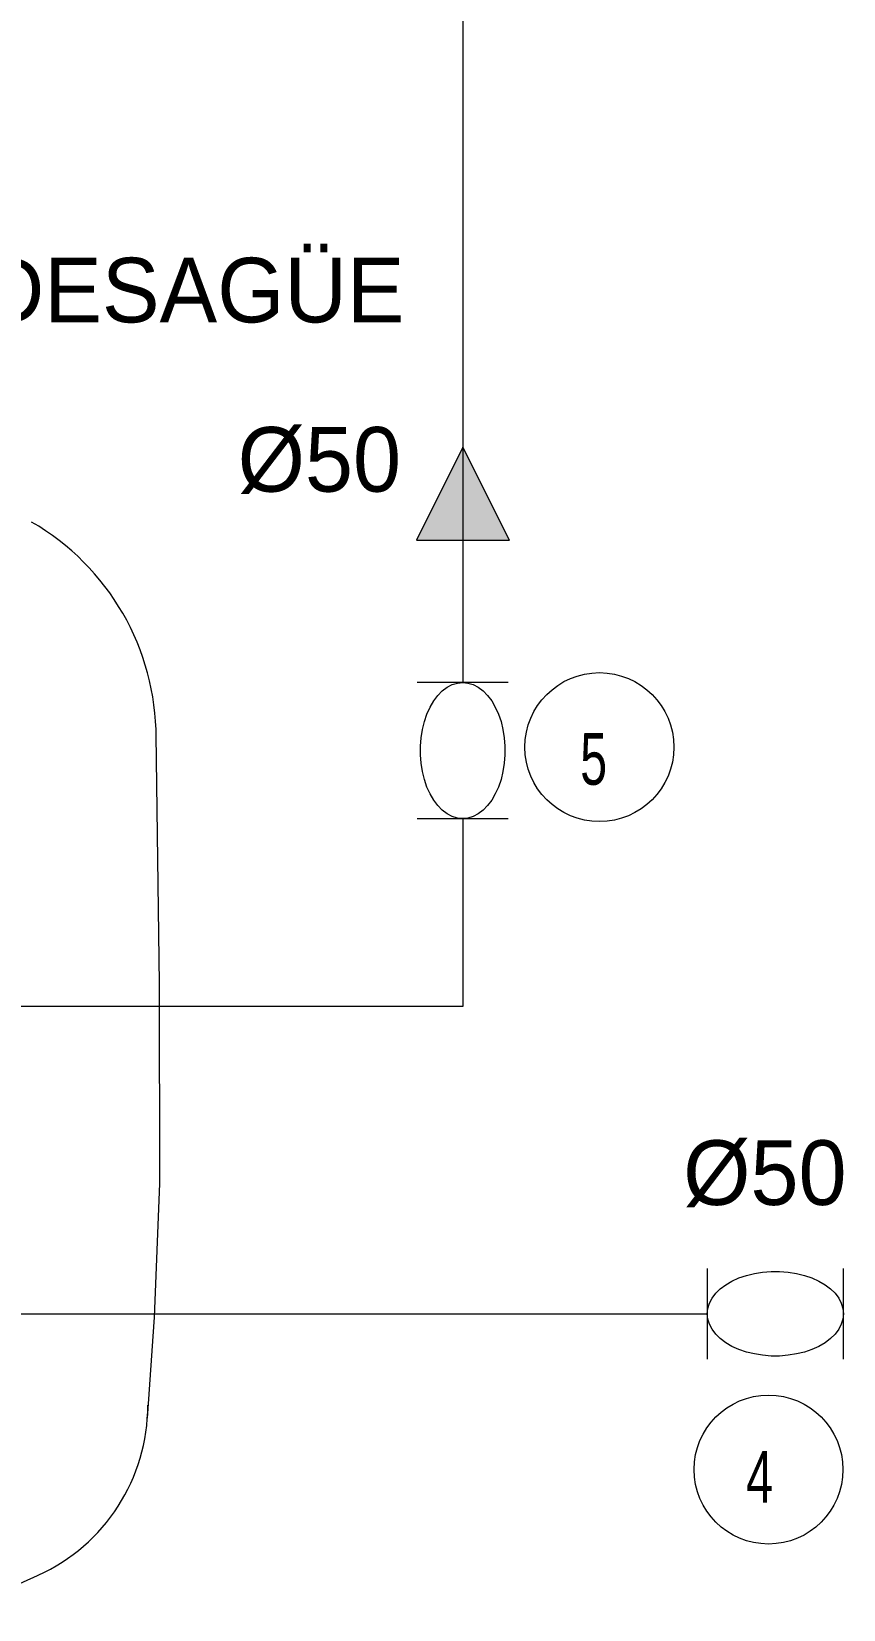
# Model space of a CAD drawing. Header units: millimetres. Extents: x 441156 to 441876, y 4514765 to 4515211.
# Drawn here: x 441287.596 to 441288.921, y 4514772.18 to 4514774.754 of the extents above; entities that cross this region are included whole.
import ezdxf

# ---------------------------------------------------------------- set-up
doc = ezdxf.new("R2010")
doc.units = ezdxf.units.MM
for name, color, linetype, lineweight, true_color in [('05 ESQUEMAS HIDRAULICOS nuevos_dwg _6_', 7, 'Continuous', 18, 0x767676), ('A-DETL', 7, 'Continuous', 50, 0x008000), ('I-FONTANERÍA', 6, 'Continuous', 13, 0xff00ff)]:
    doc.layers.add(name, color=color, linetype=linetype, lineweight=lineweight, true_color=true_color)
for name, color, linetype, lineweight in [('A-DETL-GENF', 7, 'Continuous', 9), ('A-DETL-THIN', 7, 'Continuous', 9), ('G-ANNO-TEXT', 7, 'Continuous', 9)]:
    doc.layers.add(name, color=color, linetype=linetype, lineweight=lineweight)
doc.styles.add('Franklin Gothic Book', font='FRABK.TTF', dxfattribs={"height": 0.225})
doc.styles.add('Franklin Gothic Book_2', font='FRABK.TTF', dxfattribs={"width": 0.7, "height": 0.18})

# ---------------------------------------------------------------- blocks, each defined once
blk = doc.blocks.new('05 ESQUEMAS HIDRAULICOS nuevos_dwg_A$C0F61303F-1107642-01_ARQ_HIDRAULICA PISCINA ADULTOS')
at = {"layer": 'I-FONTANERÍA'}
for p, q in [((2571.6795, 1574.4448), (2571.6795, 1574.1289)), ((2572.1534, 1574.1289), (2572.1534, 1574.4448))]:
    blk.add_line(p, q, dxfattribs=at)
at = {"layer": 'I-FONTANERÍA', "flags": 128}
blk.add_lwpolyline([(2571.6795, 1574.2868), (2571.6814, 1574.3053), (2571.687, 1574.3235), (2571.6962, 1574.3411), (2571.7089, 1574.3579), (2571.7248, 1574.3735), (2571.7438, 1574.3877), (2571.7654, 1574.4004), (2571.7895, 1574.4113), (2571.8156, 1574.4202), (2571.8433, 1574.427), (2571.8721, 1574.4316), (2571.9016, 1574.434), (2571.9313, 1574.434), (2571.9609, 1574.4316), (2571.9897, 1574.427), (2572.0173, 1574.4202), (2572.0434, 1574.4113), (2572.0675, 1574.4004), (2572.0892, 1574.3877), (2572.1081, 1574.3735), (2572.1241, 1574.3579), (2572.1368, 1574.3411), (2572.146, 1574.3235), (2572.1515, 1574.3053), (2572.1534, 1574.2868), (2572.1515, 1574.2684), (2572.146, 1574.2502), (2572.1368, 1574.2326), (2572.1241, 1574.2158), (2572.1081, 1574.2002), (2572.0892, 1574.1859), (2572.0675, 1574.1733), (2572.0434, 1574.1624), (2572.0173, 1574.1535), (2571.9897, 1574.1467), (2571.9609, 1574.1421), (2571.9313, 1574.1397), (2571.9016, 1574.1397), (2571.8721, 1574.1421), (2571.8433, 1574.1467), (2571.8156, 1574.1535), (2571.7895, 1574.1624), (2571.7654, 1574.1733), (2571.7438, 1574.1859), (2571.7248, 1574.2002), (2571.7089, 1574.2158), (2571.6962, 1574.2326), (2571.687, 1574.2502), (2571.6814, 1574.2684)], close=True, dxfattribs=at)
blk = doc.blocks.new('05 ESQUEMAS HIDRAULICOS nuevos_dwg_A$C0F61303F-1107645-01_ARQ_HIDRAULICA PISCINA ADULTOS')
at = {"layer": 'I-FONTANERÍA'}
for p, q in [((2570.9861, 1576.4835), (2570.6702, 1576.4835)), ((2570.6702, 1576.0097), (2570.9861, 1576.0097))]:
    blk.add_line(p, q, dxfattribs=at)
at = {"layer": 'I-FONTANERÍA', "flags": 128}
blk.add_lwpolyline([(2570.8281, 1576.0097), (2570.8097, 1576.0115), (2570.7915, 1576.0171), (2570.7739, 1576.0263), (2570.7571, 1576.039), (2570.7415, 1576.0549), (2570.7272, 1576.0739), (2570.7146, 1576.0956), (2570.7037, 1576.1196), (2570.6948, 1576.1457), (2570.688, 1576.1734), (2570.6834, 1576.2022), (2570.681, 1576.2317), (2570.681, 1576.2615), (2570.6834, 1576.291), (2570.688, 1576.3198), (2570.6948, 1576.3475), (2570.7037, 1576.3735), (2570.7146, 1576.3976), (2570.7272, 1576.4193), (2570.7415, 1576.4383), (2570.7571, 1576.4542), (2570.7739, 1576.4669), (2570.7915, 1576.4761), (2570.8097, 1576.4816), (2570.8281, 1576.4835), (2570.8466, 1576.4816), (2570.8648, 1576.4761), (2570.8824, 1576.4669), (2570.8992, 1576.4542), (2570.9148, 1576.4383), (2570.929, 1576.4193), (2570.9417, 1576.3976), (2570.9526, 1576.3735), (2570.9615, 1576.3475), (2570.9683, 1576.3198), (2570.9729, 1576.291), (2570.9753, 1576.2615), (2570.9753, 1576.2317), (2570.9729, 1576.2022), (2570.9683, 1576.1734), (2570.9615, 1576.1457), (2570.9526, 1576.1196), (2570.9417, 1576.0956), (2570.929, 1576.0739), (2570.9148, 1576.0549), (2570.8992, 1576.039), (2570.8824, 1576.0263), (2570.8648, 1576.0171), (2570.8466, 1576.0115)], close=True, dxfattribs=at)

msp = doc.modelspace()

# ---------------------------------------------------------------- hatches: boundary and pattern name
at = {"layer": 'A-DETL-GENF', "true_color": 0x0000ff}
msp.add_hatch(color=5, dxfattribs=at).paths.add_polyline_path([(441288.29979067, 4514774.07596157), (441288.22385317, 4514773.92408657), (441288.37572817, 4514773.92408657)])

# ---------------------------------------------------------------- linework, layer by layer
at = {"layer": 'A-DETL', "color": 7, "lineweight": 9}
for p, q in [((441288.29989192, 4514778.13958411, 0.0000002), (441288.29989192, 4514773.69205642, 0.0000002)), ((441287.80457206, 4514773.20033991, 0.0000002), (441287.79933835, 4514773.60690186, 0.0000002)), ((441288.29945991, 4514773.46993923, 0.0000002), (441288.29945991, 4514773.16379573, 0.0000002)), ((441287.80518125, 4514772.87493506, 0.0000002), (441287.80457206, 4514773.20033991, 0.0000002)), ((441288.29945991, 4514773.16379573, 0.0000002), (441287.03388353, 4514773.16379573, 0.0000002)), ((441287.79656762, 4514772.65658485, 0.0000002), (441287.80518125, 4514772.87493506, 0.0000002)), ((441286.37396194, 4514772.6623547, 0.0000002), (441288.0733411, 4514772.6623547, 0.0000002)), ((441287.78498991, 4514772.49203254, 0.0000002), (441287.79656762, 4514772.65658485, 0.0000002)), ((441288.0733411, 4514772.6623547, 0.0000002), (441288.6985546, 4514772.6623547, 0.0000002))]:
    msp.add_line(p, q, dxfattribs=at)
for centre in [(441288.52251495, 4514773.58659593, 0.0000002), (441288.79840376, 4514772.40821844, 0.0000002)]:
    msp.add_circle(centre, 0.1215, dxfattribs=at)
for centre, radius, start, end in [((441287.39272672, 4514773.60166751, 0.0000002), 0.40664531, 0, 60.00000003), ((441287.48075803, 4514772.51343794, 0.0000002), 0.30498398, 294.42424392, 0), ((441286.79817482, 4514774.01649339, 0.0000002), 1.95577031, 290.11315861, 294.42424392)]:
    msp.add_arc(centre, radius, start, end, dxfattribs=at)
at = {"layer": 'A-DETL-THIN'}
for p, q in [((441288.29979067, 4514774.07596157, 0.0000002), (441288.22385317, 4514773.92408657, 0.0000002)), ((441288.37572817, 4514773.92408657, 0.0000002), (441288.29979067, 4514774.07596157, 0.0000002)), ((441288.22385317, 4514773.92408657, 0.0000002), (441288.37572817, 4514773.92408657, 0.0000002))]:
    msp.add_line(p, q, dxfattribs=at)

# ---------------------------------------------------------------- block references
at = {"layer": '05 ESQUEMAS HIDRAULICOS nuevos_dwg _6_', "color": 6, "lineweight": 13, "true_color": 0xff00ff, "xscale": 0.46875, "yscale": 0.46875, "zscale": 0.46875}
for name in ['05 ESQUEMAS HIDRAULICOS nuevos_dwg_A$C0F61303F-1107645-01_ARQ_HIDRAULICA PISCINA ADULTOS', '05 ESQUEMAS HIDRAULICOS nuevos_dwg_A$C0F61303F-1107642-01_ARQ_HIDRAULICA PISCINA ADULTOS']:
    msp.add_blockref(name, (440083.22376736, 4514034.71541498, 0.0000002), dxfattribs=at)

# ---------------------------------------------------------------- texts
at = {"layer": 'G-ANNO-TEXT', "attachment_point": 1}
for s, insert, char_height, width, style in [('DESAGÜE', (441287.51489863, 4514774.38489943, 0.0000002), 0.10546875, 0.8117085937, 'Franklin Gothic Book'), ('Ø50', (441287.93238194, 4514774.10879089, 0.0000002), 0.10546875, 0.360759375, 'Franklin Gothic Book'), ('5', (441288.49117244, 4514773.60957839, 0.0000002), 0.084375, 0.0631328906, 'Franklin Gothic Book_2'), ('Ø50', (441288.6592362, 4514772.94526378, 0.0000002), 0.10546875, 0.360759375, 'Franklin Gothic Book'), ('4', (441288.7618017, 4514772.4383214, 0.0000002), 0.084375, 0.0631328906, 'Franklin Gothic Book_2')]:
    msp.add_mtext(s, dxfattribs=dict(at, insert=insert, char_height=char_height, width=width, style=style))

doc.saveas('drawing.dxf')
